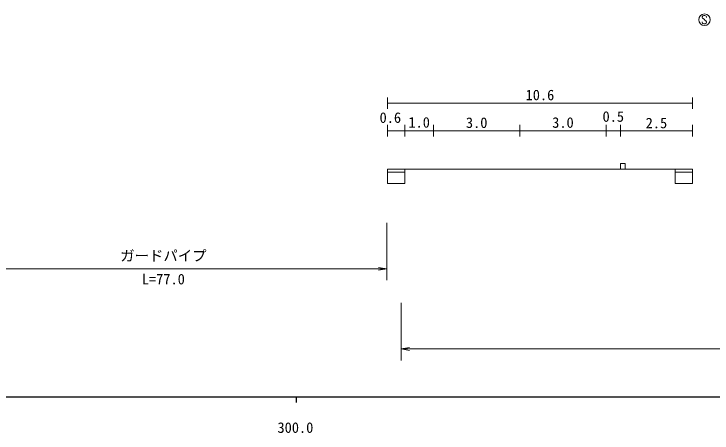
# Model space of a CAD drawing. Units: millimetres, scale not verified. Extents: x 40000 to 680000, y 20000 to 380000.
# Drawn here: x 318918 to 440274, y 198715 to 271503 of the extents above; entities that cross this region are included whole.
import ezdxf
from ezdxf.enums import TextEntityAlignment as Align

# ---------------------------------------------------------------- set-up
doc = ezdxf.new("R2010")
doc.units = ezdxf.units.MM
doc.header["$LTSCALE"] = 1000
for name, color, linetype, lineweight in [('M-STR-HTXT', 7, 'Continuous', 13), ('M-STR-STR3', 7, 'Continuous', 13), ('M-STR-STRC', 7, 'Continuous', 13), ('M-TTL-BAND', 7, 'Continuous', 25)]:
    doc.layers.add(name, color=color, linetype=linetype, lineweight=lineweight)
doc.styles.add('ＭＳ ゴシック', font='')
doc.styles.get('ＭＳ ゴシック').set_extended_font_data('MS Gothic')

# ---------------------------------------------------------------- blocks, each defined once
blk = doc.blocks.new('open_arrow')
at = {"color": 0, "linetype": 'Continuous', "lineweight": -2}
blk.add_lwpolyline([(7.5, 1.25), (0, 0), (7.5, -1.25)], dxfattribs=at)

msp = doc.modelspace()

# ---------------------------------------------------------------- linework, layer by layer
at = {"layer": 'M-STR-HTXT'}
for p, q in [((383862, 255020), (383862, 257020)), ((436862, 255020), (436862, 257020)), ((383862, 256020), (436862, 256020)), ((383862, 252233), (383862, 250233)), ((383862, 251233), (386862, 251233)), ((386862, 252233), (386862, 250233)), ((386862, 251233), (391862, 251233)), ((391862, 252233), (391862, 250233)), ((391862, 251233), (406862, 251233)), ((406862, 252233), (406862, 250233)), ((406862, 251233), (421862, 251233)), ((421862, 252233), (421862, 250233)), ((421862, 251233), (424362, 251233)), ((424362, 252233), (424362, 250233)), ((424362, 251233), (436862, 251233)), ((436862, 252233), (436862, 250233)), ((424362, 245545), (424362, 244545)), ((424362, 245545), (425162, 245545)), ((425162, 245545), (425162, 244545)), ((383862, 244545), (436862, 244545)), ((383862, 244545), (383862, 242045)), ((383862, 244045), (386862, 244045)), ((386862, 244545), (386862, 242045)), ((433862, 244545), (433862, 242045)), ((433862, 244045), (436862, 244045)), ((436862, 244545), (436862, 242045)), ((383862, 242045), (386862, 242045)), ((433862, 242045), (436862, 242045))]:
    msp.add_line(p, q, dxfattribs=at)
at = {"layer": 'M-STR-STR3'}
for p, q in [((383765, 235247), (383765, 225247)), ((306026, 227247), (383765, 227247)), ((386220, 221313), (386220, 211313)), ((386220, 213313), (559749, 213313))]:
    msp.add_line(p, q, dxfattribs=at)
at = {"layer": 'M-STR-STRC'}
for p, q in [((438681, 271200), (438558, 271016)), ((438558, 271016), (438560, 270884)), ((438560, 270884), (438623, 270755)), ((438623, 270755), (438879, 270573)), ((438874, 271266), (438681, 271200)), ((438995, 271263), (438874, 271266)), ((439245, 271145), (438995, 271263)), ((439308, 271013), (439245, 271145)), ((439308, 270884), (439308, 271013)), ((438560, 270036), (438558, 270157)), ((438600, 269933), (438560, 270036)), ((438684, 269823), (438600, 269933)), ((438871, 269762), (438684, 269823)), ((439005, 269762), (438871, 269762)), ((438879, 270573), (439008, 270442)), ((439105, 269791), (439005, 269762)), ((439008, 270442), (439187, 270326)), ((439247, 269883), (439105, 269791)), ((439187, 270326), (439313, 270126)), ((439308, 270015), (439247, 269883)), ((439313, 270126), (439308, 270015))]:
    msp.add_line(p, q, dxfattribs=at)
msp.add_circle((438965, 270503), 1000, dxfattribs=at)
at = {"layer": 'M-TTL-BAND'}
for p, q in [((40000, 205000), (579000, 205000)), ((368000, 205000), (368000, 204000))]:
    msp.add_line(p, q, dxfattribs=at)

# ---------------------------------------------------------------- block references
at = {"layer": 'M-STR-STR3', "xscale": 193, "yscale": 193, "rotation": 180}
msp.add_blockref('open_arrow', (383765, 227247), dxfattribs=at)
at = {"layer": 'M-STR-STR3', "xscale": 193, "yscale": 193}
msp.add_blockref('open_arrow', (386220, 213313), dxfattribs=at)

# ---------------------------------------------------------------- texts
at = {"layer": 'M-STR-HTXT', "style": 'ＭＳ ゴシック'}
for s, p in [('10.6', (407862, 257437)), ('0.6', (382476, 253506)), ('0.5', (421237, 253694)), ('1.0', (387487, 252683)), ('3.0', (397487, 252622)), ('3.0', (412487, 252645)), ('2.5', (428737, 252570))]:
    msp.add_text(s, height=1833, dxfattribs=at).set_placement(p, align=Align.MIDDLE_LEFT)
at = {"layer": 'M-STR-STR3', "style": 'ＭＳ ゴシック'}
for s, p in [('ガードパイプ', (337396, 228043)), ('L=77.0', (341146, 223985))]:
    msp.add_text(s, height=1833, dxfattribs=at).set_placement(p, align=Align.BOTTOM_LEFT)
at = {"layer": 'M-TTL-BAND', "style": 'ＭＳ ゴシック'}
msp.add_text('300.0', height=1833, dxfattribs=at).set_placement((367844, 198195), align=Align.BOTTOM_CENTER)

doc.saveas('drawing.dxf')
